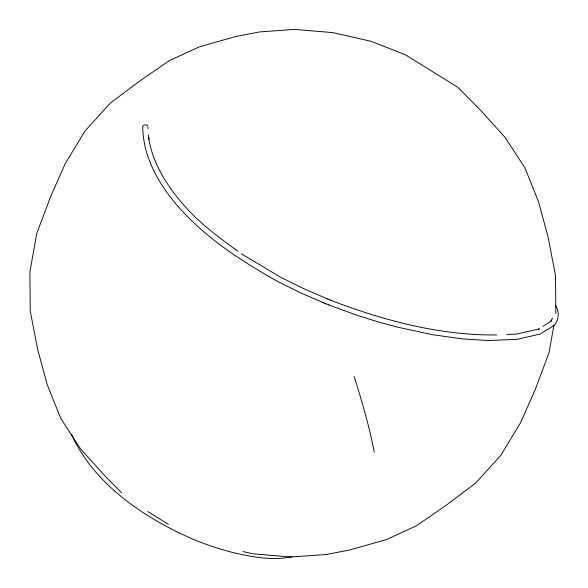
<?xml version="1.0" encoding="UTF-8"?>
<svg xmlns="http://www.w3.org/2000/svg" width="588" height="588" viewBox="0 0 588 588"><rect width="100%" height="100%" fill="white"/><g stroke="black" fill="none" stroke-linecap="round" stroke-linejoin="round"><path stroke-width="0.88" d="M553.925 325.171L548.986 352.896L535.154 389.726L520.461 422.912L500.829 455.274L475.523 483.211L445.234 505.974L416.422 525.768L386.735 539.453L350.294 549.868L326.252 554.491L291.17 557.027L252.686 553.793L242.932 551.566M552.544 317.946L550.882 321.254L551.647 320.166L550.684 321.408L542.937 326.347M538.292 329.309L539.461 328.81L516.786 334.043L506.716 334.484M292.001 556.63C273.765 560.783 254.898 557.395 236.883 553.462C222.205 550.03 207.851 545.289 193.908 539.593C154.468 522.475 116.351 498.771 89.589 464.527C82.695 455.215 76.308 445.425 71.802 434.708M496.647 334.925C441.625 335.586 387.396 321.46 336.152 302.342L330.566 300.167M328.692 304.9L357.364 315.396L379.37 322.261L396.474 326.913L432.54 334.697L462.712 338.923L488.709 340.548L517.359 339.283L540.269 334.006L554.021 325.487C559.144 320.137 559.607 311.295 555.373 305.245M142.766 128.059C143.398 158.157 159.686 185.521 179.009 207.52C206.66 238.721 242.278 261.645 278.396 281.843L300.468 292.765L323.179 302.68M327.781 299.049L330.75 300.24M325.877 303.776L328.876 304.974M326.384 298.483L327.942 299.116M324.466 303.21L326.046 303.842M326.546 298.55L302.636 288.142L280.998 277.455L241.462 253.876M323.055 302.629L324.627 303.268M168.337 524.298L147.75 511.501M237.853 251.179C218.354 237.199 198.987 222.661 183.236 204.411C166.838 185.573 152.593 163.258 148.742 138.136L148.874 139.15L148.382 134.828M121.584 492.744L106.399 477.449L80.776 449.173L60.814 418.575L47.18 384.567L37.706 349.581L30.223 311.03L29.9 271.994L36.75 233.532L50.583 196.701L65.275 163.515L84.907 131.153L110.213 103.216L140.503 80.46L169.315 60.66L199.001 46.974L235.45 36.566L259.484 31.936L294.566 29.4L333.051 32.641L371.175 41.336L405.205 54.647L457.824 87.311L479.345 108.978L504.96 137.261L524.922 167.852L538.557 201.86L548.031 236.846L555.513 275.397L555.829 313.529M147.97 128.662L147.956 127.192M354.138 376.489A137.886 17.177 70.6 0 1 374.225 452.216M142.884 127.589A2.639 2.007 -0.3 0 1 144.428 125.001A2.639 2.007 -0.3 0 1 147.823 126.163"/></g></svg>
